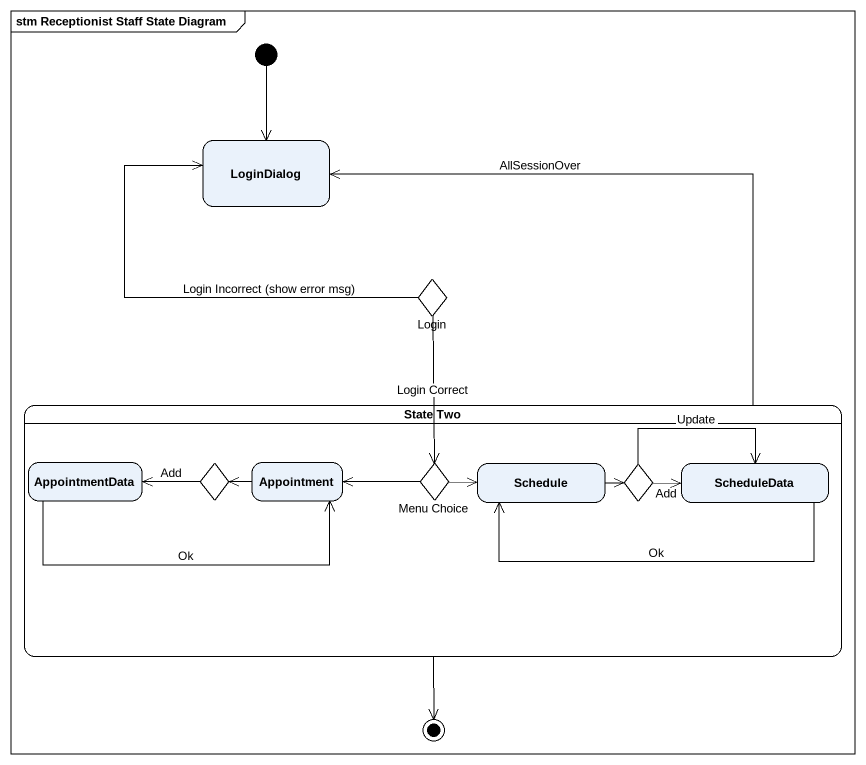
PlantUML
@startuml
mainframe stm Receptionist Staff State Diagram
hide empty description
state LoginDialog
state Login <<choice>>
state "State Two" as State_Two {
  state AppointmentData
  state choice1 <<choice>>
  state Appointment
  state "Menu Choice" as Menu_Choice <<choice>>
  state Schedule
  state choice2 <<choice>>
  state ScheduleData
}
[*] --> LoginDialog
Login -up-> LoginDialog : Login Incorrect (show error msg)
Login --> Menu_Choice : Login Correct
State_Two -up-> LoginDialog : AllSessionOver
AppointmentData -right-> Appointment : Ok
choice1 -left-> AppointmentData : Add
Appointment -left-> choice1
Menu_Choice -left-> Appointment
Menu_Choice -right-> Schedule
Schedule -right-> choice2
choice2 -right-> ScheduleData : Update
choice2 -right-> ScheduleData : Add
ScheduleData -left-> Schedule : Ok
State_Two --> [*]
@enduml
